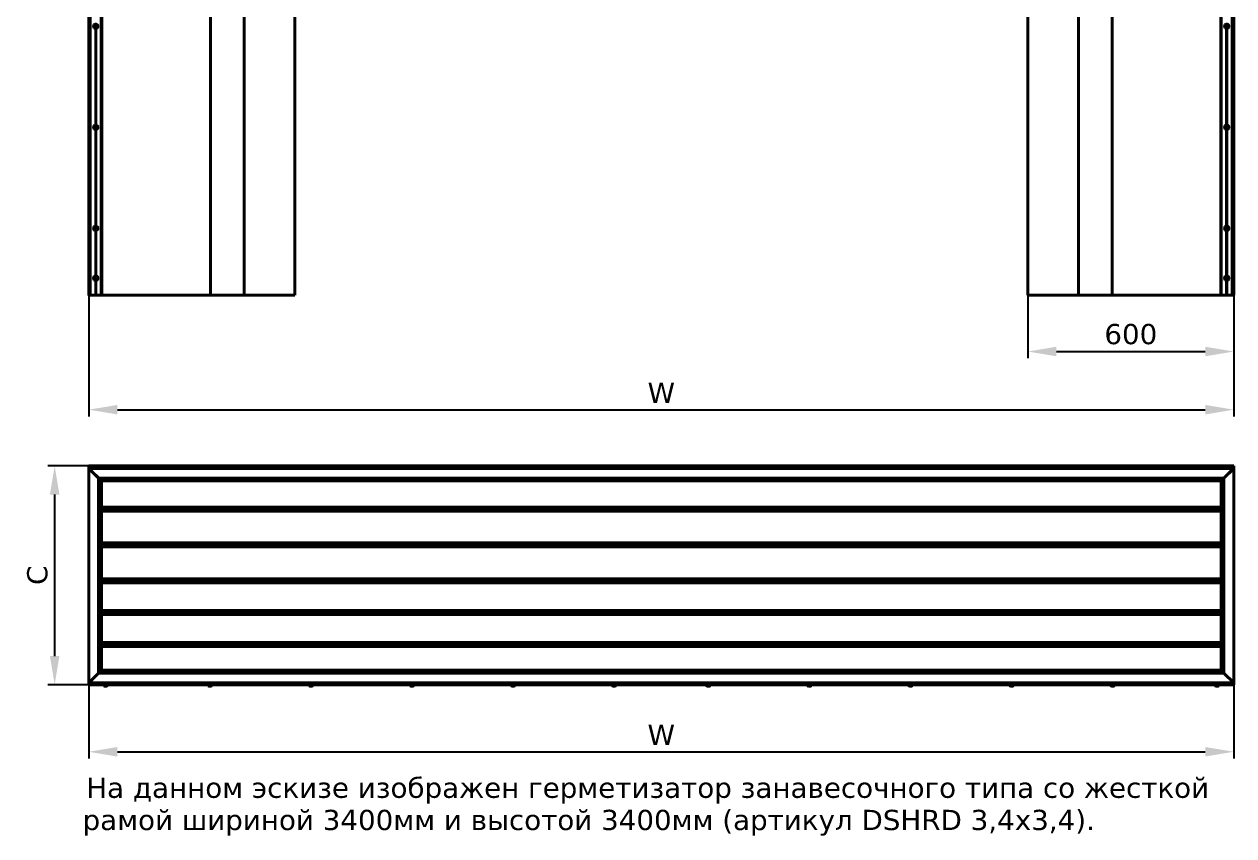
# Model space of a CAD drawing. Header units: millimetres. Extents: x 40006 to 47488, y -1353 to 3894.
# Drawn here: x 40080 to 43672, y -1353 to 1057 of the extents above; entities that cross this region are included whole.
import ezdxf

# ---------------------------------------------------------------- set-up
doc = ezdxf.new("R2010")
doc.units = ezdxf.units.MM
doc.linetypes.add('K5LT_BASIC', pattern=[0])
doc.layers.add('0 VIEW0', color=7, linetype='Continuous')
doc.styles.get("Standard").update_dxf_attribs({"font": 'verdana.TTF'})
doc.dimstyles.new('ISO-25', dxfattribs={"dimtxt": 80, "dimasz": 85, "dimexe": 20, "dimexo": 0, "dimgap": 20, "dimtad": 1, "dimtxsty": 'Standard', "dimcen": 2.5, "dimadec": 0, "dimazin": 0, "dimtfac": 1, "dimtmove": 0, "dimatfit": 3, "dimfxl": 1, "dimarcsym": 0})

# ---------------------------------------------------------------- blocks, each defined once
blk = doc.blocks.new('*D52')
at = {"color": 0, "lineweight": -2}
for p, q in [((40271.9, 252.4), (40271.9, -108)), ((43671.9, 252.4), (43671.9, -108)), ((40356.9, -88), (43586.9, -88))]:
    blk.add_line(p, q, dxfattribs=at)
at = {"color": 0}
for points in [[(40356.9, -73.9), (40356.9, -102.2), (40271.9, -88)], [(43586.9, -73.9), (43586.9, -102.2), (43671.9, -88)]]:
    blk.add_solid(points, dxfattribs=at)
at = {"layer": 'Defpoints', "color": 0}
for p in [(40271.9, 252.4), (43671.9, 252.4), (43671.9, -88)]:
    blk.add_point(p, dxfattribs=at)
at = {"color": 0, "insert": (41971.9, -38), "char_height": 60, "attachment_point": 5}
blk.add_mtext('W', dxfattribs=at)
blk = doc.blocks.new('*D54')
at = {"color": 0, "lineweight": -2}
for p, q in [((43060.3, 252.4), (43060.3, 64.7)), ((43671.9, 252.4), (43671.9, 64.7)), ((43145.3, 84.7), (43586.9, 84.7))]:
    blk.add_line(p, q, dxfattribs=at)
at = {"color": 0}
for points in [[(43145.3, 98.9), (43145.3, 70.5), (43060.3, 84.7)], [(43586.9, 98.9), (43586.9, 70.5), (43671.9, 84.7)]]:
    blk.add_solid(points, dxfattribs=at)
at = {"layer": 'Defpoints', "color": 0}
for p in [(43060.3, 252.4), (43671.9, 252.4), (43671.9, 84.7)]:
    blk.add_point(p, dxfattribs=at)
at = {"color": 0, "insert": (43366.1, 135.9), "char_height": 60, "attachment_point": 5}
blk.add_mtext('600', dxfattribs=at)
blk = doc.blocks.new('*D51')
at = {"color": 0, "lineweight": -2}
for p, q in [((40271.9, -904.6), (40271.9, -1123.7)), ((43671.9, -904.6), (43671.9, -1123.7)), ((40356.9, -1103.7), (43586.9, -1103.7))]:
    blk.add_line(p, q, dxfattribs=at)
at = {"color": 0}
for points in [[(40356.9, -1089.6), (40356.9, -1117.9), (40271.9, -1103.7)], [(43586.9, -1089.6), (43586.9, -1117.9), (43671.9, -1103.7)]]:
    blk.add_solid(points, dxfattribs=at)
at = {"layer": 'Defpoints', "color": 0}
for p in [(40271.9, -904.6), (43671.9, -904.6), (43671.9, -1103.7)]:
    blk.add_point(p, dxfattribs=at)
at = {"color": 0, "insert": (41971.9, -1053.7), "char_height": 60, "attachment_point": 5}
blk.add_mtext('W', dxfattribs=at)
blk = doc.blocks.new('*D56')
at = {"color": 0, "lineweight": -2}
for p, q in [((40276.9, -255.1), (40150.7, -255.1)), ((40170.7, -340.1), (40170.7, -819.6)), ((40271.9, -904.6), (40150.7, -904.6))]:
    blk.add_line(p, q, dxfattribs=at)
at = {"color": 0}
for points in [[(40156.5, -340.1), (40184.9, -340.1), (40170.7, -255.1)], [(40156.5, -819.6), (40184.9, -819.6), (40170.7, -904.6)]]:
    blk.add_solid(points, dxfattribs=at)
at = {"layer": 'Defpoints', "color": 0}
for p in [(40276.9, -255.1), (40170.7, -904.6), (40271.9, -904.6)]:
    blk.add_point(p, dxfattribs=at)
at = {"color": 0, "insert": (40119.6, -579.8), "char_height": 60, "attachment_point": 5, "rotation": 90}
blk.add_mtext('С', dxfattribs=at)

msp = doc.modelspace()

# ---------------------------------------------------------------- linework, layer by layer
at = {"layer": '0 VIEW0', "color": 5, "linetype": 'K5LT_BASIC', "lineweight": 40}
for p, q in [((40271.915, 253.422), (40271.915, 3499.582)), ((40276.51, 252.422), (40276.51, 3500.422)), ((40308.997, 252.422), (40308.997, 3500.422)), ((40310.51, 252.422), (40310.51, 3495.293)), ((43633.319, 252.422), (43633.319, 3495.293)), ((43634.832, 252.422), (43634.832, 3500.422)), ((43667.319, 252.422), (43667.319, 3500.422)), ((43671.915, 253.422), (43671.915, 3499.582)), ((40271.912, 283.091), (40271.912, 3471.054)), ((40271.915, 283.095), (40271.915, 3474.684)), ((43671.915, 283.095), (43671.915, 3474.684)), ((43671.917, 283.091), (43671.917, 3471.054)), ((40633.51, 2531.258), (40633.51, 252.422)), ((40733.51, 252.422), (40733.51, 2531.272)), ((40883.51, 252.422), (40883.51, 2531.292)), ((43060.319, 252.422), (43060.319, 2531.292)), ((43210.319, 252.422), (43210.319, 2531.272)), ((43310.319, 2531.258), (43310.319, 252.422)), ((40287.657, 1052.923), (40292.425, 1056.179)), ((40287.657, 1052.923), (40288.092, 1047.166)), ((40288.092, 1047.166), (40293.295, 1044.664)), ((40297.629, 1053.677), (40292.425, 1056.179)), ((40292.56, 756.915), (40292.56, 1043.928)), ((40292.86, 756.922), (40292.86, 1043.922)), ((40293.16, 756.915), (40293.16, 1043.928)), ((40293.295, 1044.664), (40298.063, 1047.92)), ((40298.063, 1047.92), (40297.629, 1053.677)), ((43645.766, 1047.92), (43646.201, 1053.677)), ((43650.534, 1044.664), (43645.766, 1047.92)), ((43646.201, 1053.677), (43651.404, 1056.179)), ((43655.738, 1047.166), (43650.534, 1044.664)), ((43650.669, 756.915), (43650.669, 1043.928)), ((43650.969, 756.922), (43650.969, 1043.922)), ((43651.269, 756.915), (43651.269, 1043.928)), ((43656.172, 1052.923), (43651.404, 1056.179)), ((43656.172, 1052.923), (43655.738, 1047.166)), ((40287.657, 752.923), (40292.425, 756.179)), ((40297.629, 753.677), (40292.425, 756.179)), ((43646.201, 753.677), (43651.404, 756.179)), ((43656.172, 752.923), (43651.404, 756.179)), ((40287.657, 752.923), (40288.092, 747.166)), ((40288.092, 747.166), (40293.295, 744.664)), ((40292.56, 456.915), (40292.56, 743.928)), ((40292.86, 456.922), (40292.86, 743.922)), ((40293.16, 456.915), (40293.16, 743.928)), ((40293.295, 744.664), (40298.063, 747.92)), ((40298.063, 747.92), (40297.629, 753.677)), ((43645.766, 747.92), (43646.201, 753.677)), ((43650.534, 744.664), (43645.766, 747.92)), ((43655.738, 747.166), (43650.534, 744.664)), ((43650.669, 456.915), (43650.669, 743.928)), ((43650.969, 456.922), (43650.969, 743.922)), ((43651.269, 456.915), (43651.269, 743.928)), ((43656.172, 752.923), (43655.738, 747.166)), ((40287.657, 452.923), (40292.425, 456.179)), ((40287.657, 452.923), (40288.092, 447.166)), ((40288.092, 447.166), (40293.295, 444.664)), ((40297.629, 453.677), (40292.425, 456.179)), ((40292.56, 308.915), (40292.56, 443.928)), ((40292.86, 308.922), (40292.86, 443.922)), ((40293.16, 308.915), (40293.16, 443.928)), ((40293.295, 444.664), (40298.063, 447.92)), ((40298.063, 447.92), (40297.629, 453.677)), ((43645.766, 447.92), (43646.201, 453.677)), ((43650.534, 444.664), (43645.766, 447.92)), ((43646.201, 453.677), (43651.404, 456.179)), ((43655.738, 447.166), (43650.534, 444.664)), ((43650.669, 308.915), (43650.669, 443.928)), ((43650.969, 308.922), (43650.969, 443.922)), ((43651.269, 308.915), (43651.269, 443.928)), ((43656.172, 452.923), (43651.404, 456.179)), ((43656.172, 452.923), (43655.738, 447.166)), ((40271.914, 287.36), (40271.912, 283.091)), ((40271.914, 287.36), (40271.912, 283.091)), ((40287.657, 304.923), (40292.425, 308.179)), ((40287.657, 304.923), (40288.092, 299.166)), ((40288.092, 299.166), (40293.295, 296.664)), ((40297.629, 305.677), (40292.425, 308.179)), ((40292.56, 252.422), (40292.56, 295.928)), ((40292.86, 252.422), (40292.86, 295.922)), ((40293.16, 252.422), (40293.16, 295.928)), ((40293.295, 296.664), (40298.063, 299.92)), ((40298.063, 299.92), (40297.629, 305.677)), ((43645.766, 299.92), (43646.201, 305.677)), ((43650.534, 296.664), (43645.766, 299.92)), ((43646.201, 305.677), (43651.404, 308.179)), ((43655.738, 299.166), (43650.534, 296.664)), ((43650.669, 252.422), (43650.669, 295.928)), ((43650.969, 252.422), (43650.969, 295.922)), ((43651.269, 252.422), (43651.269, 295.928)), ((43656.172, 304.923), (43651.404, 308.179)), ((43656.172, 304.923), (43655.738, 299.166)), ((43671.916, 287.36), (43671.917, 283.091)), ((43671.916, 287.36), (43671.917, 283.091)), ((40271.915, 281.749), (40271.912, 283.091)), ((40271.913, 281.747), (40271.915, 252.422)), ((40276.51, 252.422), (40271.915, 252.422)), ((40276.51, 252.422), (40272.915, 252.422)), ((40276.51, 252.422), (40276.874, 252.422)), ((40276.874, 252.422), (40285.421, 252.422)), ((40285.421, 252.422), (40286.024, 252.422)), ((40286.024, 252.422), (40286.311, 252.422)), ((40286.311, 252.422), (40286.498, 252.422)), ((40286.498, 252.422), (40292.56, 252.422)), ((40292.56, 252.422), (40292.86, 252.422)), ((40292.86, 252.422), (40293.16, 252.422)), ((40293.16, 252.422), (40299.223, 252.422)), ((40299.223, 252.422), (40299.41, 252.422)), ((40299.41, 252.422), (40299.717, 252.422)), ((40299.717, 252.422), (40300.255, 252.422)), ((40300.255, 252.422), (40308.997, 252.422)), ((40308.997, 252.422), (40310.51, 252.422)), ((40310.51, 252.422), (40633.51, 252.422)), ((40633.51, 252.422), (40733.51, 252.422)), ((40733.51, 252.422), (40883.51, 252.422)), ((43210.319, 252.422), (43060.319, 252.422)), ((43310.319, 252.422), (43210.319, 252.422)), ((43633.319, 252.422), (43310.319, 252.422)), ((43634.832, 252.422), (43633.319, 252.422)), ((43643.574, 252.422), (43634.832, 252.422)), ((43644.112, 252.422), (43643.574, 252.422)), ((43644.42, 252.422), (43644.112, 252.422)), ((43644.607, 252.422), (43644.42, 252.422)), ((43650.669, 252.422), (43644.607, 252.422)), ((43650.969, 252.422), (43650.669, 252.422)), ((43651.269, 252.422), (43650.969, 252.422)), ((43657.332, 252.422), (43651.269, 252.422)), ((43657.519, 252.422), (43657.332, 252.422)), ((43657.805, 252.422), (43657.519, 252.422)), ((43658.408, 252.422), (43657.805, 252.422)), ((43666.956, 252.422), (43658.408, 252.422)), ((43667.319, 252.422), (43666.956, 252.422)), ((43667.319, 252.422), (43671.915, 252.422)), ((43667.319, 252.422), (43670.915, 252.422)), ((43671.915, 281.749), (43671.917, 283.091)), ((43671.917, 281.747), (43671.915, 252.422)), ((40271.909, -262.682), (40271.915, -255.215)), ((40271.909, -262.682), (40271.909, -898.868)), ((40271.912, -262.682), (40271.909, -262.682)), ((40271.912, -262.682), (40271.915, -255.215)), ((40271.912, -262.682), (40301.235, -291.56)), ((40271.912, -262.682), (43671.921, -262.682)), ((43671.915, -255.215), (40271.915, -255.215)), ((40309.615, -299.553), (40273.409, -263.896)), ((43623.915, -255.069), (43666.915, -255.068)), ((43623.915, -255.068), (43666.915, -255.068)), ((43634.215, -299.553), (43670.42, -263.896)), ((43671.918, -262.682), (43642.595, -291.56)), ((43671.921, -262.682), (43671.915, -255.215)), ((43671.918, -262.682), (43671.915, -255.215)), ((43671.921, -262.682), (43671.915, -255.215)), ((43671.918, -262.682), (43671.921, -262.682)), ((43671.921, -262.682), (43671.921, -898.868)), ((40301.235, -291.56), (40301.235, -869.992)), ((40301.235, -291.56), (40301.909, -292.107)), ((40301.235, -291.56), (43642.595, -291.56)), ((40301.909, -292.107), (40301.909, -869.211)), ((40301.909, -292.107), (40302.578, -292.884)), ((43641.921, -292.107), (40301.909, -292.107)), ((40302.578, -292.884), (40302.578, -868.669)), ((40302.578, -292.884), (40306.847, -297.088)), ((40302.578, -292.884), (43641.251, -292.884)), ((40309.641, -299.579), (43634.038, -299.821)), ((40309.915, -861.235), (40309.915, -299.9)), ((43633.915, -861.235), (43633.915, -299.9)), ((43641.251, -292.884), (43636.982, -297.088)), ((43641.921, -292.107), (43641.251, -292.884)), ((43641.251, -292.884), (43641.251, -868.669)), ((43642.595, -291.56), (43641.921, -292.107)), ((43641.921, -292.107), (43641.921, -869.211)), ((43642.595, -291.56), (43642.595, -869.992)), ((41971.915, -377.204), (40309.915, -377.165)), ((41971.915, -382.87), (40309.915, -382.831)), ((41971.915, -389.022), (40309.915, -388.983)), ((41971.915, -377.204), (43633.915, -377.165)), ((41971.915, -382.87), (43633.915, -382.831)), ((41971.915, -389.022), (43633.915, -388.983)), ((41971.915, -483.563), (40309.915, -483.524)), ((41971.915, -489.229), (40309.915, -489.19)), ((41971.915, -495.381), (40309.915, -495.342)), ((41971.915, -483.563), (43633.915, -483.524)), ((41971.915, -489.229), (43633.915, -489.19)), ((41971.915, -495.381), (43633.915, -495.342)), ((41971.915, -589.922), (40309.915, -589.883)), ((41971.915, -595.588), (40309.915, -595.549)), ((41971.915, -601.74), (40309.915, -601.701)), ((41971.915, -589.922), (43633.915, -589.883)), ((41971.915, -595.588), (43633.915, -595.549)), ((41971.915, -601.74), (43633.915, -601.701)), ((41971.915, -684.464), (40309.915, -684.425)), ((41971.915, -690.13), (40309.915, -690.091)), ((41971.915, -696.282), (40309.915, -696.243)), ((41971.915, -684.464), (43633.915, -684.425)), ((41971.915, -690.13), (43633.915, -690.091)), ((41971.915, -696.282), (43633.915, -696.243)), ((41971.915, -779.006), (40309.915, -778.967)), ((41971.915, -784.671), (40309.915, -784.632)), ((41971.915, -779.006), (43633.915, -778.967)), ((41971.915, -784.671), (43633.915, -784.632)), ((41971.915, -790.823), (40309.915, -790.784)), ((41971.915, -790.823), (43633.915, -790.784)), ((41971.915, -861.264), (40309.914, -861.225)), ((41971.915, -861.264), (43633.915, -861.225)), ((40301.235, -869.992), (40271.912, -898.868)), ((40301.909, -869.211), (40301.235, -869.992)), ((40301.241, -869.984), (41971.915, -870.024)), ((40302.578, -868.669), (40301.909, -869.211)), ((40301.918, -869.204), (41971.915, -869.243)), ((40306.847, -864.464), (40302.578, -868.669)), ((40302.59, -868.657), (41971.915, -868.696)), ((43641.239, -868.657), (41971.915, -868.696)), ((43641.912, -869.204), (41971.915, -869.243)), ((43642.589, -869.984), (41971.915, -870.024)), ((43636.982, -864.464), (43641.251, -868.669)), ((43641.251, -868.669), (43641.921, -869.211)), ((43641.921, -869.211), (43642.595, -869.992)), ((43642.595, -869.992), (43671.918, -898.868)), ((40271.912, -898.868), (40271.909, -898.868)), ((40271.915, -898.864), (40271.915, -901.338)), ((40271.915, -901.338), (40271.916, -901.663)), ((40271.916, -901.663), (40271.915, -901.715)), ((40271.915, -901.715), (40271.915, -901.929)), ((40271.915, -901.929), (40271.915, -902.301)), ((40271.915, -902.301), (40271.915, -902.755)), ((40271.915, -902.755), (40271.917, -904.562)), ((40271.917, -904.562), (40271.917, -904.573)), ((41971.915, -904.613), (40271.917, -904.573)), ((41971.915, -898.745), (40272.078, -898.705)), ((40316.911, -904.574), (40316.911, -907.389)), ((40317.502, -908.394), (40316.919, -908.061)), ((40316.924, -904.574), (40316.924, -907.799)), ((40321.93, -904.574), (40321.93, -908.004)), ((40326.333, -908.394), (40326.919, -908.06)), ((40326.924, -904.574), (40326.924, -907.798)), ((40626.911, -904.581), (40626.911, -907.389)), ((40627.502, -908.394), (40626.919, -908.061)), ((40626.924, -904.581), (40626.924, -907.799)), ((40631.93, -904.581), (40631.93, -908.004)), ((40636.333, -908.394), (40636.919, -908.06)), ((40636.924, -904.582), (40636.924, -907.798)), ((40926.911, -904.588), (40926.911, -907.396)), ((40927.502, -908.401), (40926.919, -908.068)), ((40926.924, -904.588), (40926.924, -907.806)), ((40931.93, -904.588), (40931.93, -908.011)), ((40936.333, -908.402), (40936.919, -908.067)), ((40936.924, -904.589), (40936.924, -907.805)), ((41226.911, -904.595), (41226.911, -907.403)), ((41227.502, -908.408), (41226.919, -908.075)), ((41226.924, -904.595), (41226.924, -907.813)), ((41231.93, -904.596), (41231.93, -908.018)), ((41236.333, -908.409), (41236.919, -908.074)), ((41236.924, -904.596), (41236.924, -907.812)), ((41526.911, -904.602), (41526.911, -907.41)), ((41527.502, -908.416), (41526.919, -908.083)), ((41526.924, -904.602), (41526.924, -907.82)), ((41531.93, -904.603), (41531.93, -908.025)), ((41536.333, -908.416), (41536.919, -908.081)), ((41536.924, -904.603), (41536.924, -907.819)), ((41826.911, -904.609), (41826.911, -907.417)), ((41827.502, -908.423), (41826.919, -908.09)), ((41826.924, -904.609), (41826.924, -907.827)), ((41831.93, -904.61), (41831.93, -908.032)), ((41836.333, -908.423), (41836.919, -908.088)), ((41836.924, -904.61), (41836.924, -907.826)), ((41971.915, -898.745), (43671.752, -898.705)), ((41971.915, -904.613), (43671.913, -904.573)), ((42106.906, -904.61), (42106.906, -907.826)), ((42107.496, -908.423), (42106.911, -908.088)), ((42111.899, -904.61), (42111.899, -908.032)), ((42116.328, -908.423), (42116.911, -908.09)), ((42116.906, -904.609), (42116.906, -907.827)), ((42116.918, -904.609), (42116.918, -907.417)), ((42406.906, -904.603), (42406.906, -907.819)), ((42407.496, -908.416), (42406.911, -908.081)), ((42411.899, -904.603), (42411.899, -908.025)), ((42416.328, -908.416), (42416.911, -908.083)), ((42416.906, -904.602), (42416.906, -907.82)), ((42416.918, -904.602), (42416.918, -907.41)), ((42706.906, -904.596), (42706.906, -907.812)), ((42707.496, -908.409), (42706.911, -908.074)), ((42711.899, -904.596), (42711.899, -908.018)), ((42716.328, -908.408), (42716.911, -908.075)), ((42716.906, -904.595), (42716.906, -907.813)), ((42716.918, -904.595), (42716.918, -907.403)), ((43006.906, -904.589), (43006.906, -907.805)), ((43007.496, -908.402), (43006.911, -908.067)), ((43011.899, -904.588), (43011.899, -908.011)), ((43016.328, -908.401), (43016.911, -908.068)), ((43016.906, -904.588), (43016.906, -907.806)), ((43016.918, -904.588), (43016.918, -907.396)), ((43306.906, -904.582), (43306.906, -907.798)), ((43307.496, -908.394), (43306.911, -908.06)), ((43311.899, -904.581), (43311.899, -908.004)), ((43316.328, -908.394), (43316.911, -908.061)), ((43316.906, -904.581), (43316.906, -907.799)), ((43316.918, -904.581), (43316.918, -907.389)), ((43616.906, -904.574), (43616.906, -907.798)), ((43617.496, -908.394), (43616.911, -908.06)), ((43621.899, -904.574), (43621.899, -908.004)), ((43626.328, -908.394), (43626.911, -908.061)), ((43626.906, -904.574), (43626.906, -907.799)), ((43626.918, -904.574), (43626.918, -907.389)), ((43671.914, -902.755), (43671.913, -904.562)), ((43671.913, -904.562), (43671.913, -904.573)), ((43671.914, -898.864), (43671.914, -901.338)), ((43671.914, -901.338), (43671.914, -901.663)), ((43671.914, -901.663), (43671.914, -901.715)), ((43671.914, -901.715), (43671.914, -901.929)), ((43671.914, -901.929), (43671.914, -902.301)), ((43671.914, -902.301), (43671.914, -902.755)), ((43671.918, -898.868), (43671.921, -898.868))]:
    msp.add_line(p, q, dxfattribs=at)
for centre, radius in [((40292.86, 1050.422), 6.5), ((40292.86, 1050.422), 4.45), ((40292.86, 1050.422), 4.25), ((40292.86, 1050.422), 4.116), ((43650.969, 1050.422), 6.5), ((43650.969, 1050.422), 4.45), ((43650.969, 1050.422), 4.25), ((43650.969, 1050.422), 4.116), ((40292.86, 750.422), 6.5), ((40292.86, 750.422), 4.45), ((40292.86, 750.422), 4.25), ((40292.86, 750.422), 4.116), ((43650.969, 750.422), 6.5), ((43650.969, 750.422), 4.45), ((43650.969, 750.422), 4.25), ((43650.969, 750.422), 4.116), ((40292.86, 450.422), 6.5), ((40292.86, 450.422), 4.45), ((40292.86, 450.422), 4.25), ((40292.86, 450.422), 4.116), ((43650.969, 450.422), 6.5), ((43650.969, 450.422), 4.45), ((43650.969, 450.422), 4.25), ((43650.969, 450.422), 4.116), ((40292.86, 302.422), 6.5), ((40292.86, 302.422), 4.45), ((40292.86, 302.422), 4.25), ((40292.86, 302.422), 4.116), ((43650.969, 302.422), 6.5), ((43650.969, 302.422), 4.45), ((43650.969, 302.422), 4.25), ((43650.969, 302.422), 4.116)]:
    msp.add_circle(centre, radius, dxfattribs=at)
for centre, radius, start, end in [((40276.914, 287.36), 5, 178.821109, 180), ((43666.916, 287.36), 5, 0, 1.178891), ((40272.915, 253.422), 1, 180, 270), ((43670.915, 253.422), 1, 270, 0)]:
    msp.add_arc(centre, radius, start, end, dxfattribs=at)
for centre, major_axis, ratio, start_param, end_param in [((40276.914, 287.36), (0, 5), 1, 1.54989411, 1.57079633), ((43666.916, 287.36), (0, 5), 1, 4.71238898, 4.7332912), ((40306.848, -296.22), (4.981, -4.981), 0.08752172, 4.79955396, 5.42912823), ((40309.615, -299.605), (0.299, -0.299), 0.08752172, 0.08730029, 1.65796131), ((40309.615, -299.605), (0.299, -0.299), 0.08752172, 5.42912823, 6.3704856), ((43634.215, -299.605), (-0.299, -0.299), 0.08752172, 4.625224, 6.19588502), ((43634.215, -299.605), (-0.299, -0.299), 0.08752172, 6.19588502, 7.13724239), ((43636.981, -296.22), (-4.981, -4.981), 0.08752172, 0.85405708, 1.48363135), ((40306.848, -863.596), (-4.981, -4.981), 0.0874556, 1.48342838, 2.11300265), ((40309.615, -861.53), (-0.299, -0.299), 0.0874556, 2.11300265, 3.05436002), ((40309.619, -861.525), (0.299, 0.299), 0.08745663, 5.7100446, 6.36253882), ((43634.21, -861.525), (-0.299, 0.299), 0.08745663, 6.20383179, 6.85632602), ((43634.215, -861.53), (0.299, -0.299), 0.0874556, 3.22882529, 4.17018266), ((43636.981, -863.596), (4.981, -4.981), 0.0874556, 4.17018266, 4.79975693), ((40321.917, -908.355), (-4.45, 0), 0.07111823, 0.12380915, 0.52582237), ((40321.917, -908.355), (-4.45, 0), 0.07111823, 0.52582237, 3.01778351), ((40631.917, -908.355), (-4.45, 0), 0.07111823, 0.12380915, 0.52582237), ((40631.917, -908.355), (-4.45, 0), 0.07111823, 0.52582237, 3.01778351), ((40931.917, -908.362), (-4.45, 0), 0.07111823, 0.12380915, 0.52582237), ((40931.917, -908.362), (-4.45, 0), 0.07111823, 0.52582237, 3.01778351), ((41231.917, -908.369), (-4.45, 0), 0.07111823, 0.12380915, 0.52582237), ((41231.917, -908.369), (-4.45, 0), 0.07111823, 0.52582237, 3.01778351), ((41531.917, -908.376), (-4.45, 0), 0.07111823, 0.12380915, 0.52582237), ((41531.917, -908.376), (-4.45, 0), 0.07111823, 0.52582237, 3.01778351), ((41831.917, -908.384), (-4.45, 0), 0.07111823, 0.12380915, 0.52582237), ((41831.917, -908.384), (-4.45, 0), 0.07111823, 0.52582237, 3.01778351), ((42111.912, -908.384), (4.45, 0), 0.07111823, 3.2654018, 5.75736294), ((42111.912, -908.384), (4.45, 0), 0.07111823, 5.75736294, 6.15937616), ((42411.912, -908.376), (4.45, 0), 0.07111823, 3.2654018, 5.75736294), ((42411.912, -908.376), (4.45, 0), 0.07111823, 5.75736294, 6.15937616), ((42711.912, -908.369), (4.45, 0), 0.07111823, 3.2654018, 5.75736294), ((42711.912, -908.369), (4.45, 0), 0.07111823, 5.75736294, 6.15937616), ((43011.912, -908.362), (4.45, 0), 0.07111823, 3.2654018, 5.75736294), ((43011.912, -908.362), (4.45, 0), 0.07111823, 5.75736294, 6.15937616), ((43311.912, -908.355), (4.45, 0), 0.07111823, 3.2654018, 5.75736294), ((43311.912, -908.355), (4.45, 0), 0.07111823, 5.75736294, 6.15937616), ((43621.912, -908.355), (4.45, 0), 0.07111823, 3.2654018, 5.75736294), ((43621.912, -908.355), (4.45, 0), 0.07111823, 5.75736294, 6.15937616)]:
    msp.add_ellipse(centre, major_axis=major_axis, ratio=ratio, start_param=start_param, end_param=end_param, dxfattribs=at)
for points, knots in [([(40316.919, -908.061), (40316.918, -908.061), (40316.918, -908.052), (40316.917, -908.013), (40316.916, -907.945), (40316.914, -907.838), (40316.913, -907.662), (40316.912, -907.502), (40316.911, -907.389)], [0, 0, 0, 0, 1.25676045, 2.32841241, 3.63094732, 5.11368096, 6.49504614, 9, 9, 9, 9]), ([(40316.924, -907.799), (40316.923, -907.849), (40316.923, -907.926), (40316.921, -908.009), (40316.92, -908.053), (40316.919, -908.062), (40316.919, -908.061)], [0, 0, 0, 0, 2.17860393, 3.73869119, 5.62451378, 7, 7, 7, 7]), ([(40316.924, -907.799), (40317.124, -907.874), (40317.47, -907.993), (40317.998, -908.141), (40318.475, -908.245), (40318.928, -908.312), (40319.325, -908.345), (40319.718, -908.357), (40320.156, -908.342), (40320.626, -908.293), (40321.228, -908.191), (40321.657, -908.083), (40321.93, -908.004)], [0, 0, 0, 0, 1.6009713, 2.74741875, 4.13323642, 5.29819796, 6.24103611, 7.17646589, 8.31343013, 9.60768728, 10.81346133, 13, 13, 13, 13]), ([(40326.924, -907.798), (40326.731, -907.87), (40326.354, -908), (40325.766, -908.164), (40325.192, -908.278), (40324.664, -908.338), (40324.216, -908.356), (40323.825, -908.347), (40323.447, -908.317), (40323.071, -908.267), (40322.562, -908.174), (40322.182, -908.077), (40321.93, -908.004)], [0, 0, 0, 0, 1.54981802, 2.99222229, 4.61029524, 6.00839132, 7.0596962, 8.05821369, 9.01578466, 9.98519652, 10.97829014, 13, 13, 13, 13]), ([(40326.919, -908.06), (40326.919, -908.06), (40326.92, -908.052), (40326.921, -908.007), (40326.923, -907.918), (40326.923, -907.84), (40326.924, -907.798)], [0, 0, 0, 0, 1.17911364, 3.22640648, 5.15400775, 7, 7, 7, 7]), ([(40626.919, -908.061), (40626.918, -908.061), (40626.918, -908.052), (40626.917, -908.013), (40626.916, -907.945), (40626.914, -907.838), (40626.913, -907.662), (40626.912, -907.502), (40626.911, -907.389)], [0, 0, 0, 0, 1.25676045, 2.32841241, 3.63094732, 5.11368096, 6.49504614, 9, 9, 9, 9]), ([(40626.924, -907.799), (40626.923, -907.849), (40626.923, -907.926), (40626.921, -908.009), (40626.92, -908.053), (40626.919, -908.062), (40626.919, -908.061)], [0, 0, 0, 0, 2.17860393, 3.73869119, 5.62451378, 7, 7, 7, 7]), ([(40626.924, -907.799), (40627.124, -907.874), (40627.47, -907.993), (40627.998, -908.141), (40628.475, -908.245), (40628.928, -908.312), (40629.325, -908.345), (40629.718, -908.357), (40630.156, -908.342), (40630.626, -908.293), (40631.228, -908.191), (40631.657, -908.083), (40631.93, -908.004)], [0, 0, 0, 0, 1.6009713, 2.74741875, 4.13323642, 5.29819796, 6.24103611, 7.17646589, 8.31343013, 9.60768728, 10.81346133, 13, 13, 13, 13]), ([(40636.924, -907.798), (40636.731, -907.87), (40636.354, -908), (40635.766, -908.164), (40635.192, -908.278), (40634.664, -908.338), (40634.216, -908.356), (40633.825, -908.347), (40633.447, -908.317), (40633.071, -908.267), (40632.562, -908.174), (40632.182, -908.077), (40631.93, -908.004)], [0, 0, 0, 0, 1.54981802, 2.99222229, 4.61029524, 6.00839132, 7.0596962, 8.05821369, 9.01578466, 9.98519652, 10.97829014, 13, 13, 13, 13]), ([(40636.919, -908.06), (40636.919, -908.06), (40636.92, -908.052), (40636.921, -908.007), (40636.923, -907.918), (40636.923, -907.84), (40636.924, -907.798)], [0, 0, 0, 0, 1.17911364, 3.22640648, 5.15400775, 7, 7, 7, 7]), ([(40926.919, -908.068), (40926.918, -908.068), (40926.918, -908.059), (40926.917, -908.02), (40926.916, -907.952), (40926.914, -907.845), (40926.913, -907.669), (40926.912, -907.509), (40926.911, -907.396)], [0, 0, 0, 0, 1.25676045, 2.32841241, 3.63094732, 5.11368096, 6.49504614, 9, 9, 9, 9]), ([(40926.924, -907.806), (40926.923, -907.856), (40926.923, -907.933), (40926.921, -908.016), (40926.92, -908.06), (40926.919, -908.069), (40926.919, -908.068)], [0, 0, 0, 0, 2.17860393, 3.73869119, 5.62451378, 7, 7, 7, 7]), ([(40926.924, -907.806), (40927.124, -907.881), (40927.47, -908), (40927.998, -908.148), (40928.475, -908.252), (40928.928, -908.319), (40929.325, -908.352), (40929.718, -908.364), (40930.156, -908.349), (40930.626, -908.3), (40931.228, -908.198), (40931.657, -908.09), (40931.93, -908.011)], [0, 0, 0, 0, 1.6009713, 2.74741875, 4.13323642, 5.29819796, 6.24103611, 7.17646589, 8.31343013, 9.60768728, 10.81346133, 13, 13, 13, 13]), ([(40936.924, -907.805), (40936.731, -907.877), (40936.354, -908.007), (40935.766, -908.171), (40935.192, -908.285), (40934.664, -908.345), (40934.216, -908.363), (40933.825, -908.354), (40933.447, -908.324), (40933.071, -908.274), (40932.562, -908.181), (40932.182, -908.084), (40931.93, -908.011)], [0, 0, 0, 0, 1.54981802, 2.99222229, 4.61029524, 6.00839132, 7.0596962, 8.05821369, 9.01578466, 9.98519652, 10.97829014, 13, 13, 13, 13]), ([(40936.919, -908.067), (40936.919, -908.067), (40936.92, -908.059), (40936.921, -908.014), (40936.923, -907.925), (40936.923, -907.847), (40936.924, -907.805)], [0, 0, 0, 0, 1.17911364, 3.22640648, 5.15400775, 7, 7, 7, 7]), ([(41226.919, -908.075), (41226.918, -908.075), (41226.918, -908.066), (41226.917, -908.027), (41226.916, -907.959), (41226.914, -907.852), (41226.913, -907.676), (41226.912, -907.516), (41226.911, -907.403)], [0, 0, 0, 0, 1.25676045, 2.32841241, 3.63094732, 5.11368096, 6.49504614, 9, 9, 9, 9]), ([(41226.924, -907.813), (41226.923, -907.863), (41226.923, -907.94), (41226.921, -908.023), (41226.92, -908.067), (41226.919, -908.076), (41226.919, -908.075)], [0, 0, 0, 0, 2.17860393, 3.73869119, 5.62451378, 7, 7, 7, 7]), ([(41226.924, -907.813), (41227.124, -907.888), (41227.47, -908.007), (41227.998, -908.155), (41228.475, -908.259), (41228.928, -908.326), (41229.325, -908.359), (41229.718, -908.371), (41230.156, -908.356), (41230.626, -908.307), (41231.228, -908.205), (41231.657, -908.097), (41231.93, -908.018)], [0, 0, 0, 0, 1.6009713, 2.74741875, 4.13323642, 5.29819796, 6.24103611, 7.17646589, 8.31343013, 9.60768728, 10.81346133, 13, 13, 13, 13]), ([(41236.924, -907.812), (41236.731, -907.884), (41236.354, -908.014), (41235.766, -908.178), (41235.192, -908.293), (41234.664, -908.352), (41234.216, -908.37), (41233.825, -908.361), (41233.447, -908.331), (41233.071, -908.281), (41232.562, -908.188), (41232.182, -908.091), (41231.93, -908.018)], [0, 0, 0, 0, 1.54981802, 2.99222229, 4.61029524, 6.00839132, 7.0596962, 8.05821369, 9.01578466, 9.98519652, 10.97829014, 13, 13, 13, 13]), ([(41236.919, -908.074), (41236.919, -908.074), (41236.92, -908.066), (41236.921, -908.021), (41236.923, -907.932), (41236.923, -907.854), (41236.924, -907.812)], [0, 0, 0, 0, 1.17911364, 3.22640648, 5.15400775, 7, 7, 7, 7]), ([(41526.919, -908.083), (41526.918, -908.082), (41526.918, -908.073), (41526.917, -908.034), (41526.916, -907.966), (41526.914, -907.859), (41526.913, -907.683), (41526.912, -907.523), (41526.911, -907.41)], [0, 0, 0, 0, 1.25676045, 2.32841241, 3.63094732, 5.11368096, 6.49504614, 9, 9, 9, 9]), ([(41526.924, -907.82), (41526.923, -907.87), (41526.923, -907.947), (41526.921, -908.031), (41526.92, -908.074), (41526.919, -908.083), (41526.919, -908.083)], [0, 0, 0, 0, 2.17860393, 3.73869119, 5.62451378, 7, 7, 7, 7]), ([(41526.924, -907.82), (41527.124, -907.895), (41527.47, -908.014), (41527.998, -908.163), (41528.475, -908.266), (41528.928, -908.333), (41529.325, -908.367), (41529.718, -908.378), (41530.156, -908.363), (41530.626, -908.314), (41531.228, -908.212), (41531.657, -908.105), (41531.93, -908.025)], [0, 0, 0, 0, 1.6009713, 2.74741875, 4.13323642, 5.29819796, 6.24103611, 7.17646589, 8.31343013, 9.60768728, 10.81346133, 13, 13, 13, 13]), ([(41536.924, -907.819), (41536.731, -907.891), (41536.354, -908.021), (41535.766, -908.185), (41535.192, -908.3), (41534.664, -908.359), (41534.216, -908.377), (41533.825, -908.368), (41533.447, -908.338), (41533.071, -908.288), (41532.562, -908.195), (41532.182, -908.098), (41531.93, -908.025)], [0, 0, 0, 0, 1.54981802, 2.99222229, 4.61029524, 6.00839132, 7.0596962, 8.05821369, 9.01578466, 9.98519652, 10.97829014, 13, 13, 13, 13]), ([(41536.919, -908.081), (41536.919, -908.081), (41536.92, -908.073), (41536.921, -908.028), (41536.923, -907.939), (41536.923, -907.861), (41536.924, -907.819)], [0, 0, 0, 0, 1.17911364, 3.22640648, 5.15400775, 7, 7, 7, 7]), ([(41826.919, -908.09), (41826.918, -908.089), (41826.918, -908.08), (41826.917, -908.041), (41826.916, -907.973), (41826.914, -907.866), (41826.913, -907.69), (41826.912, -907.53), (41826.911, -907.417)], [0, 0, 0, 0, 1.25676045, 2.32841241, 3.63094732, 5.11368096, 6.49504614, 9, 9, 9, 9]), ([(41826.924, -907.827), (41826.923, -907.877), (41826.923, -907.954), (41826.921, -908.038), (41826.92, -908.081), (41826.919, -908.09), (41826.919, -908.09)], [0, 0, 0, 0, 2.17860393, 3.73869119, 5.62451378, 7, 7, 7, 7]), ([(41826.924, -907.827), (41827.124, -907.902), (41827.47, -908.021), (41827.998, -908.17), (41828.475, -908.273), (41828.928, -908.34), (41829.325, -908.374), (41829.718, -908.385), (41830.156, -908.37), (41830.626, -908.321), (41831.228, -908.219), (41831.657, -908.112), (41831.93, -908.032)], [0, 0, 0, 0, 1.6009713, 2.74741875, 4.13323642, 5.29819796, 6.24103611, 7.17646589, 8.31343013, 9.60768728, 10.81346133, 13, 13, 13, 13]), ([(41836.924, -907.826), (41836.731, -907.898), (41836.354, -908.028), (41835.766, -908.192), (41835.192, -908.307), (41834.664, -908.366), (41834.216, -908.384), (41833.825, -908.375), (41833.447, -908.345), (41833.071, -908.295), (41832.562, -908.202), (41832.182, -908.105), (41831.93, -908.032)], [0, 0, 0, 0, 1.54981802, 2.99222229, 4.61029524, 6.00839132, 7.0596962, 8.05821369, 9.01578466, 9.98519652, 10.97829014, 13, 13, 13, 13]), ([(41836.919, -908.088), (41836.919, -908.088), (41836.92, -908.08), (41836.921, -908.035), (41836.923, -907.946), (41836.923, -907.868), (41836.924, -907.826)], [0, 0, 0, 0, 1.17911364, 3.22640648, 5.15400775, 7, 7, 7, 7]), ([(42106.906, -907.826), (42107.099, -907.898), (42107.475, -908.028), (42108.063, -908.192), (42108.638, -908.307), (42109.165, -908.366), (42109.613, -908.384), (42110.004, -908.375), (42110.383, -908.345), (42110.758, -908.295), (42111.267, -908.202), (42111.647, -908.105), (42111.899, -908.032)], [0, 0, 0, 0, 1.54981802, 2.99222229, 4.61029524, 6.00839132, 7.0596962, 8.05821369, 9.01578466, 9.98519652, 10.97829014, 13, 13, 13, 13]), ([(42106.911, -908.088), (42106.91, -908.088), (42106.91, -908.08), (42106.908, -908.035), (42106.907, -907.946), (42106.906, -907.868), (42106.906, -907.826)], [0, 0, 0, 0, 1.17911364, 3.22640648, 5.15400775, 7, 7, 7, 7]), ([(42116.906, -907.827), (42116.706, -907.902), (42116.359, -908.021), (42115.831, -908.17), (42115.355, -908.273), (42114.901, -908.34), (42114.505, -908.374), (42114.112, -908.385), (42113.673, -908.37), (42113.203, -908.321), (42112.602, -908.219), (42112.173, -908.112), (42111.899, -908.032)], [0, 0, 0, 0, 1.6009713, 2.74741875, 4.13323642, 5.29819796, 6.24103611, 7.17646589, 8.31343013, 9.60768728, 10.81346133, 13, 13, 13, 13]), ([(42116.906, -907.827), (42116.906, -907.877), (42116.907, -907.954), (42116.908, -908.038), (42116.91, -908.081), (42116.91, -908.09), (42116.911, -908.09)], [0, 0, 0, 0, 2.17860393, 3.73869119, 5.62451378, 7, 7, 7, 7]), ([(42116.911, -908.09), (42116.911, -908.089), (42116.912, -908.08), (42116.913, -908.041), (42116.914, -907.973), (42116.915, -907.866), (42116.917, -907.69), (42116.918, -907.53), (42116.918, -907.417)], [0, 0, 0, 0, 1.25676045, 2.32841241, 3.63094732, 5.11368096, 6.49504614, 9, 9, 9, 9]), ([(42406.906, -907.819), (42407.099, -907.891), (42407.475, -908.021), (42408.063, -908.185), (42408.638, -908.3), (42409.165, -908.359), (42409.613, -908.377), (42410.004, -908.368), (42410.383, -908.338), (42410.758, -908.288), (42411.267, -908.195), (42411.647, -908.098), (42411.899, -908.025)], [0, 0, 0, 0, 1.54981802, 2.99222229, 4.61029524, 6.00839132, 7.0596962, 8.05821369, 9.01578466, 9.98519652, 10.97829014, 13, 13, 13, 13]), ([(42406.911, -908.081), (42406.91, -908.081), (42406.91, -908.073), (42406.908, -908.028), (42406.907, -907.939), (42406.906, -907.861), (42406.906, -907.819)], [0, 0, 0, 0, 1.17911364, 3.22640648, 5.15400775, 7, 7, 7, 7]), ([(42416.906, -907.82), (42416.706, -907.895), (42416.359, -908.014), (42415.831, -908.163), (42415.355, -908.266), (42414.901, -908.333), (42414.505, -908.367), (42414.112, -908.378), (42413.673, -908.363), (42413.203, -908.314), (42412.602, -908.212), (42412.173, -908.105), (42411.899, -908.025)], [0, 0, 0, 0, 1.6009713, 2.74741875, 4.13323642, 5.29819796, 6.24103611, 7.17646589, 8.31343013, 9.60768728, 10.81346133, 13, 13, 13, 13]), ([(42416.906, -907.82), (42416.906, -907.87), (42416.907, -907.947), (42416.908, -908.031), (42416.91, -908.074), (42416.91, -908.083), (42416.911, -908.083)], [0, 0, 0, 0, 2.17860393, 3.73869119, 5.62451378, 7, 7, 7, 7]), ([(42416.911, -908.083), (42416.911, -908.082), (42416.912, -908.073), (42416.913, -908.034), (42416.914, -907.966), (42416.915, -907.859), (42416.917, -907.683), (42416.918, -907.523), (42416.918, -907.41)], [0, 0, 0, 0, 1.25676045, 2.32841241, 3.63094732, 5.11368096, 6.49504614, 9, 9, 9, 9]), ([(42706.906, -907.812), (42707.099, -907.884), (42707.475, -908.014), (42708.063, -908.178), (42708.638, -908.293), (42709.165, -908.352), (42709.613, -908.37), (42710.004, -908.361), (42710.383, -908.331), (42710.758, -908.281), (42711.267, -908.188), (42711.647, -908.091), (42711.899, -908.018)], [0, 0, 0, 0, 1.54981802, 2.99222229, 4.61029524, 6.00839132, 7.0596962, 8.05821369, 9.01578466, 9.98519652, 10.97829014, 13, 13, 13, 13]), ([(42706.911, -908.074), (42706.91, -908.074), (42706.91, -908.066), (42706.908, -908.021), (42706.907, -907.932), (42706.906, -907.854), (42706.906, -907.812)], [0, 0, 0, 0, 1.17911364, 3.22640648, 5.15400775, 7, 7, 7, 7]), ([(42716.906, -907.813), (42716.705, -907.888), (42716.359, -908.007), (42715.831, -908.155), (42715.355, -908.259), (42714.901, -908.326), (42714.505, -908.359), (42714.112, -908.371), (42713.673, -908.356), (42713.203, -908.307), (42712.602, -908.205), (42712.173, -908.097), (42711.899, -908.018)], [0, 0, 0, 0, 1.6009713, 2.74741875, 4.13323642, 5.29819796, 6.24103611, 7.17646589, 8.31343013, 9.60768728, 10.81346133, 13, 13, 13, 13]), ([(42716.906, -907.813), (42716.906, -907.863), (42716.907, -907.94), (42716.908, -908.023), (42716.909, -908.067), (42716.91, -908.076), (42716.911, -908.075)], [0, 0, 0, 0, 2.17860393, 3.73869119, 5.62451378, 7, 7, 7, 7]), ([(42716.911, -908.075), (42716.911, -908.075), (42716.912, -908.066), (42716.913, -908.027), (42716.914, -907.959), (42716.915, -907.852), (42716.917, -907.676), (42716.918, -907.516), (42716.918, -907.403)], [0, 0, 0, 0, 1.25676045, 2.32841241, 3.63094732, 5.11368096, 6.49504614, 9, 9, 9, 9]), ([(43006.906, -907.805), (43007.099, -907.877), (43007.475, -908.007), (43008.063, -908.171), (43008.638, -908.285), (43009.165, -908.345), (43009.613, -908.363), (43010.004, -908.354), (43010.383, -908.324), (43010.758, -908.274), (43011.267, -908.181), (43011.647, -908.084), (43011.899, -908.011)], [0, 0, 0, 0, 1.54981802, 2.99222229, 4.61029524, 6.00839132, 7.0596962, 8.05821369, 9.01578466, 9.98519652, 10.97829014, 13, 13, 13, 13]), ([(43006.911, -908.067), (43006.91, -908.067), (43006.91, -908.059), (43006.908, -908.014), (43006.907, -907.925), (43006.906, -907.847), (43006.906, -907.805)], [0, 0, 0, 0, 1.17911364, 3.22640648, 5.15400775, 7, 7, 7, 7]), ([(43016.906, -907.806), (43016.705, -907.881), (43016.359, -908), (43015.831, -908.148), (43015.355, -908.252), (43014.901, -908.319), (43014.505, -908.352), (43014.112, -908.364), (43013.673, -908.349), (43013.203, -908.3), (43012.602, -908.198), (43012.173, -908.09), (43011.899, -908.011)], [0, 0, 0, 0, 1.6009713, 2.74741875, 4.13323642, 5.29819796, 6.24103611, 7.17646589, 8.31343013, 9.60768728, 10.81346133, 13, 13, 13, 13]), ([(43016.906, -907.806), (43016.906, -907.856), (43016.907, -907.933), (43016.908, -908.016), (43016.909, -908.06), (43016.91, -908.069), (43016.911, -908.068)], [0, 0, 0, 0, 2.17860393, 3.73869119, 5.62451378, 7, 7, 7, 7]), ([(43016.911, -908.068), (43016.911, -908.068), (43016.912, -908.059), (43016.913, -908.02), (43016.914, -907.952), (43016.915, -907.845), (43016.917, -907.669), (43016.918, -907.509), (43016.918, -907.396)], [0, 0, 0, 0, 1.25676045, 2.32841241, 3.63094732, 5.11368096, 6.49504614, 9, 9, 9, 9]), ([(43306.906, -907.798), (43307.099, -907.87), (43307.475, -908), (43308.063, -908.164), (43308.638, -908.278), (43309.165, -908.338), (43309.613, -908.356), (43310.004, -908.347), (43310.383, -908.317), (43310.758, -908.267), (43311.267, -908.174), (43311.647, -908.077), (43311.899, -908.004)], [0, 0, 0, 0, 1.54981802, 2.99222229, 4.61029524, 6.00839132, 7.0596962, 8.05821369, 9.01578466, 9.98519652, 10.97829014, 13, 13, 13, 13]), ([(43306.911, -908.06), (43306.91, -908.06), (43306.91, -908.052), (43306.908, -908.007), (43306.907, -907.918), (43306.906, -907.84), (43306.906, -907.798)], [0, 0, 0, 0, 1.17911364, 3.22640648, 5.15400775, 7, 7, 7, 7]), ([(43316.906, -907.799), (43316.705, -907.874), (43316.359, -907.993), (43315.831, -908.141), (43315.355, -908.245), (43314.901, -908.312), (43314.505, -908.345), (43314.112, -908.357), (43313.673, -908.342), (43313.203, -908.293), (43312.602, -908.191), (43312.173, -908.083), (43311.899, -908.004)], [0, 0, 0, 0, 1.6009713, 2.74741875, 4.13323642, 5.29819796, 6.24103611, 7.17646589, 8.31343013, 9.60768728, 10.81346133, 13, 13, 13, 13]), ([(43316.906, -907.799), (43316.906, -907.849), (43316.907, -907.926), (43316.908, -908.009), (43316.909, -908.053), (43316.91, -908.062), (43316.911, -908.061)], [0, 0, 0, 0, 2.17860393, 3.73869119, 5.62451378, 7, 7, 7, 7]), ([(43316.911, -908.061), (43316.911, -908.061), (43316.912, -908.052), (43316.913, -908.013), (43316.914, -907.945), (43316.915, -907.838), (43316.917, -907.662), (43316.918, -907.502), (43316.918, -907.389)], [0, 0, 0, 0, 1.25676045, 2.32841241, 3.63094732, 5.11368096, 6.49504614, 9, 9, 9, 9]), ([(43616.906, -907.798), (43617.099, -907.87), (43617.475, -908), (43618.063, -908.164), (43618.638, -908.278), (43619.165, -908.338), (43619.613, -908.356), (43620.004, -908.347), (43620.383, -908.317), (43620.758, -908.267), (43621.267, -908.174), (43621.647, -908.077), (43621.899, -908.004)], [0, 0, 0, 0, 1.54981802, 2.99222229, 4.61029524, 6.00839132, 7.0596962, 8.05821369, 9.01578466, 9.98519652, 10.97829014, 13, 13, 13, 13]), ([(43616.911, -908.06), (43616.91, -908.06), (43616.91, -908.052), (43616.908, -908.007), (43616.907, -907.918), (43616.906, -907.84), (43616.906, -907.798)], [0, 0, 0, 0, 1.17911364, 3.22640648, 5.15400775, 7, 7, 7, 7]), ([(43626.906, -907.799), (43626.705, -907.874), (43626.359, -907.993), (43625.831, -908.141), (43625.355, -908.245), (43624.901, -908.312), (43624.505, -908.345), (43624.112, -908.357), (43623.673, -908.342), (43623.203, -908.293), (43622.602, -908.191), (43622.173, -908.083), (43621.899, -908.004)], [0, 0, 0, 0, 1.6009713, 2.74741875, 4.13323642, 5.29819796, 6.24103611, 7.17646589, 8.31343013, 9.60768728, 10.81346133, 13, 13, 13, 13]), ([(43626.906, -907.799), (43626.906, -907.849), (43626.907, -907.926), (43626.908, -908.009), (43626.909, -908.053), (43626.91, -908.062), (43626.911, -908.061)], [0, 0, 0, 0, 2.17860393, 3.73869119, 5.62451378, 7, 7, 7, 7]), ([(43626.911, -908.061), (43626.911, -908.061), (43626.912, -908.052), (43626.913, -908.013), (43626.914, -907.945), (43626.915, -907.838), (43626.917, -907.662), (43626.918, -907.502), (43626.918, -907.389)], [0, 0, 0, 0, 1.25676045, 2.32841241, 3.63094732, 5.11368096, 6.49504614, 9, 9, 9, 9])]:
    msp.add_open_spline(points, degree=3, knots=knots, dxfattribs=at)

# ---------------------------------------------------------------- texts
at = {"ltscale": 15, "char_height": 60, "width": 7135.48544, "attachment_point": 4}
for s, insert in [('На данном эскизе изображен герметизатор занавесочного типа со жесткой', (40264.447, -1219.055)), ('рамой шириной 3400мм и высотой 3400мм (артикул DSHRD 3,4x3,4).', (40253.602, -1314.673))]:
    msp.add_mtext(s, dxfattribs=dict(at, insert=insert))

# ---------------------------------------------------------------- dimensions: what is measured, and where the dimension line sits
for base, p1, p2, text, picture, middle in [((43671.915, -88.035), (40271.915, 252.422), (43671.915, 252.422), 'W', '*D52', (41971.915, -38.035)), ((43671.915, 84.689), (43060.319, 252.422), (43671.915, 252.421), '600', '*D54', (43366.117, 135.918)), ((43671.913, -1103.723), (40271.917, -904.562), (43671.913, -904.573), 'W', '*D51', (41971.915, -1053.723))]:
    dim = msp.add_linear_dim(base=base, p1=p1, p2=p2, text=text, dimstyle='ISO-25', override={"dimtxt": 60})
    dim.commit()
    dim.dimension.update_dxf_attribs({"geometry": picture, "text_midpoint": middle})
dim = msp.add_linear_dim(base=(40170.696, -904.573), p1=(40276.915, -255.068), p2=(40271.899, -904.573), angle=90, text='С', dimstyle='ISO-25', override={"dimtxt": 60})
dim.commit()
dim.dimension.update_dxf_attribs({"geometry": '*D56', "text_midpoint": (40119.608, -579.821)})

doc.saveas('drawing.dxf')
